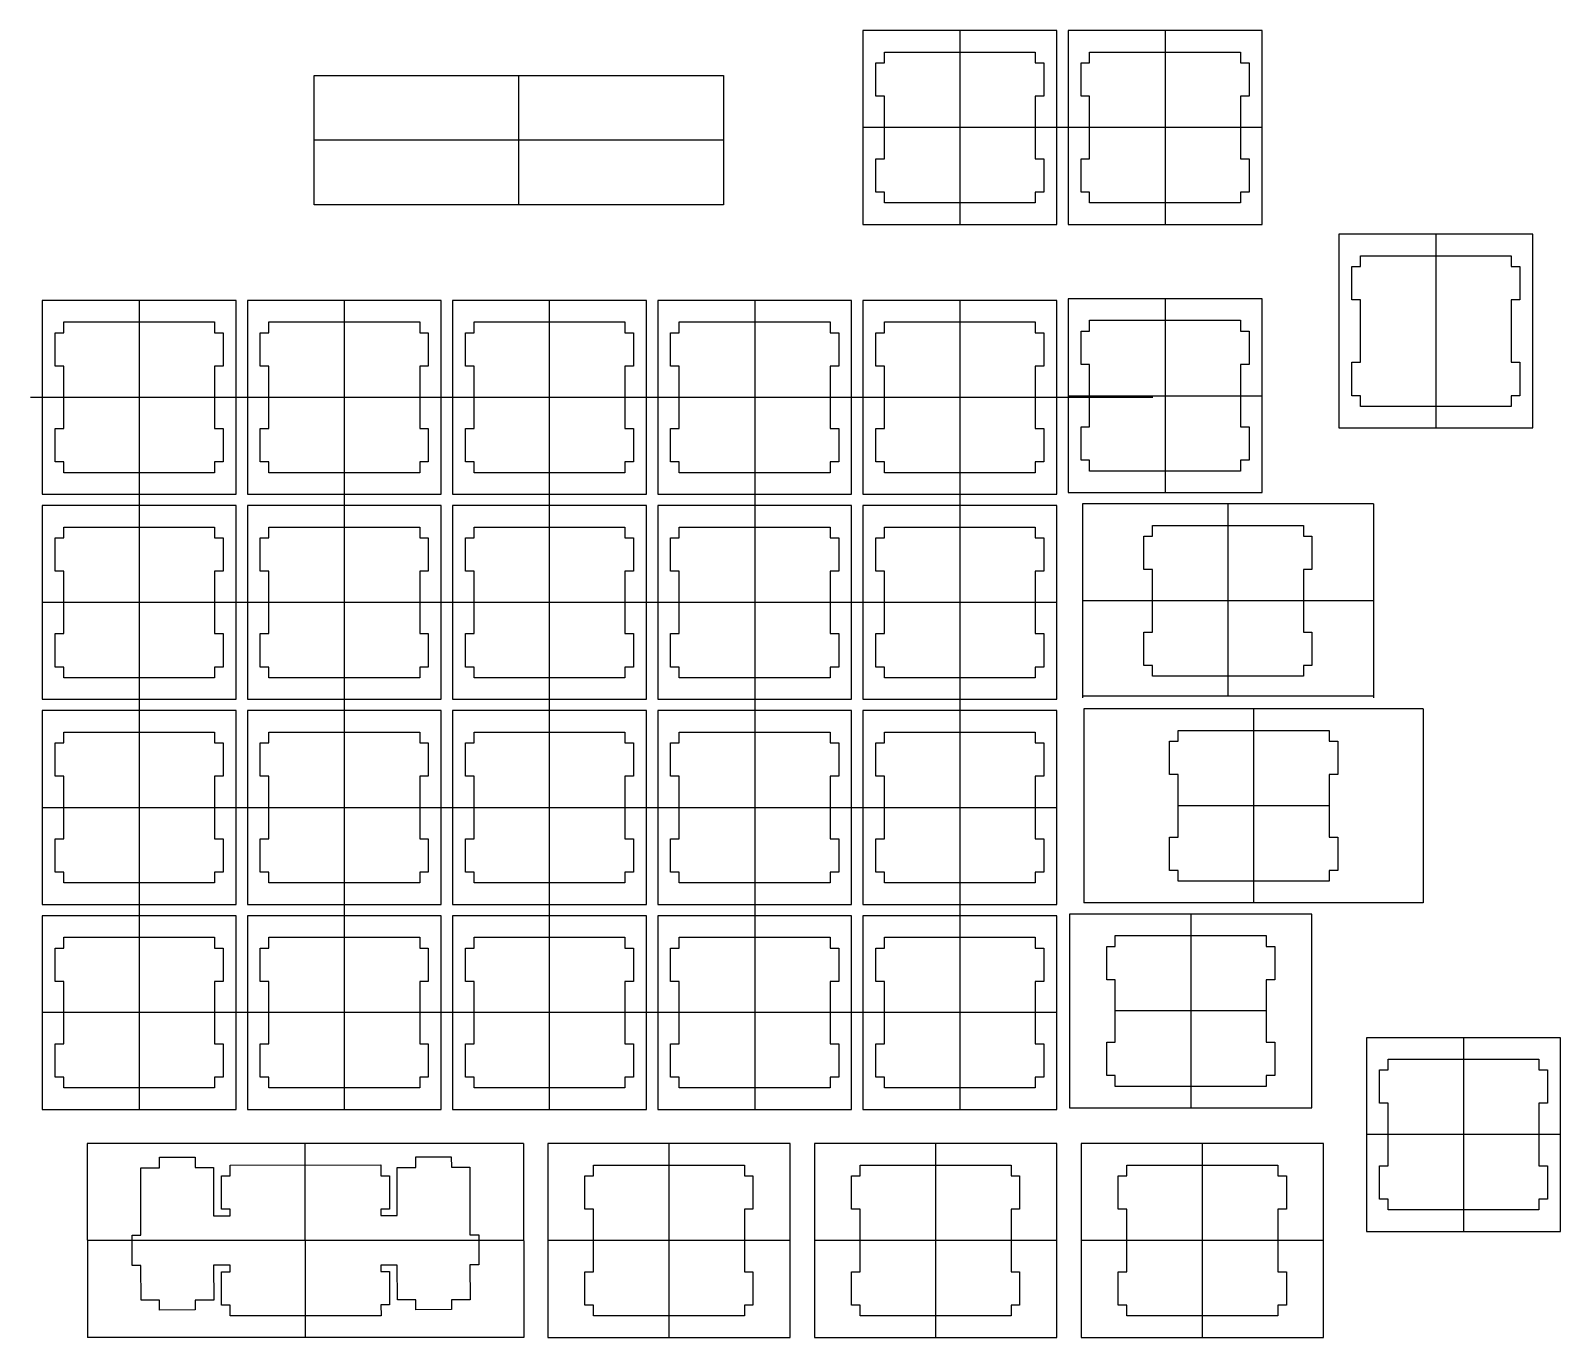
# Model space of a CAD drawing. Header units: millimetres. Extents: x -171 to 282, y -363 to -42.
# Drawn here: x -0.8 to 141.3, y -165.3 to -43.9 of the extents above; entities that cross this region are included whole.
import ezdxf

# ---------------------------------------------------------------- set-up
doc = ezdxf.new("R2010")
doc.units = ezdxf.units.MM
doc.layers.add('livello 1', color=1, linetype='Continuous', lineweight=25, true_color=0xff0000)

msp = doc.modelspace()

# ---------------------------------------------------------------- linework, layer by layer
at = {"layer": 'livello 1'}
for p, q in [((78.51, -46.94), (78.51, -45.94)), ((78.51, -45.94), (92.51, -45.94)), ((92.51, -45.94), (92.51, -46.94)), ((97.56, -46.94), (97.56, -45.94)), ((97.56, -45.94), (111.56, -45.94)), ((111.56, -45.94), (111.56, -46.94)), ((77.71, -50.04), (77.71, -46.94)), ((77.71, -46.94), (78.51, -46.94)), ((92.51, -46.94), (93.31, -46.94)), ((93.31, -46.94), (93.31, -50.04)), ((96.76, -50.04), (96.76, -46.94)), ((96.76, -46.94), (97.56, -46.94)), ((111.56, -46.94), (112.36, -46.94)), ((112.36, -46.94), (112.36, -50.04)), ((78.51, -50.04), (77.71, -50.04)), ((78.51, -55.84), (78.51, -50.04)), ((93.31, -50.04), (92.51, -50.04)), ((92.51, -50.04), (92.51, -55.84)), ((97.56, -50.04), (96.76, -50.04)), ((97.56, -55.84), (97.56, -50.04)), ((112.36, -50.04), (111.56, -50.04)), ((111.56, -50.04), (111.56, -55.84)), ((77.71, -58.94), (77.71, -55.84)), ((77.71, -55.84), (78.51, -55.84)), ((92.51, -55.84), (93.31, -55.84)), ((93.31, -55.84), (93.31, -58.94)), ((96.76, -58.94), (96.76, -55.84)), ((96.76, -55.84), (97.56, -55.84)), ((111.56, -55.84), (112.36, -55.84)), ((112.36, -55.84), (112.36, -58.94)), ((78.51, -58.94), (77.71, -58.94)), ((78.51, -59.94), (78.51, -58.94)), ((93.31, -58.94), (92.51, -58.94)), ((92.51, -58.94), (92.51, -59.94)), ((97.56, -58.94), (96.76, -58.94)), ((97.56, -59.94), (97.56, -58.94)), ((112.36, -58.94), (111.56, -58.94)), ((111.56, -58.94), (111.56, -59.94)), ((92.51, -59.94), (78.51, -59.94)), ((111.56, -59.94), (97.56, -59.94)), ((122.69, -65.85), (122.69, -64.85)), ((122.69, -64.85), (136.69, -64.85)), ((136.69, -64.85), (136.69, -65.85)), ((121.89, -68.95), (121.89, -65.85)), ((121.89, -65.85), (122.69, -65.85)), ((136.69, -65.85), (137.49, -65.85)), ((137.49, -65.85), (137.49, -68.95)), ((122.69, -68.95), (121.89, -68.95)), ((122.69, -74.75), (122.69, -68.95)), ((137.49, -68.95), (136.69, -68.95)), ((136.69, -68.95), (136.69, -74.75)), ((2.31, -72), (2.31, -71)), ((2.31, -71), (16.31, -71)), ((16.31, -71), (16.31, -72)), ((21.36, -72), (21.36, -71)), ((21.36, -71), (35.36, -71)), ((35.36, -71), (35.36, -72)), ((40.41, -72), (40.41, -71)), ((40.41, -71), (54.41, -71)), ((54.41, -71), (54.41, -72)), ((59.46, -72), (59.46, -71)), ((59.46, -71), (73.46, -71)), ((73.46, -71), (73.46, -72)), ((78.51, -72), (78.51, -71)), ((78.51, -71), (92.51, -71)), ((92.51, -71), (92.51, -72)), ((97.56, -71.85), (97.56, -70.85)), ((97.56, -70.85), (111.56, -70.85)), ((111.56, -70.85), (111.56, -71.85)), ((1.51, -75.1), (1.51, -72)), ((1.51, -72), (2.31, -72)), ((16.31, -72), (17.11, -72)), ((17.11, -72), (17.11, -75.1)), ((20.56, -75.1), (20.56, -72)), ((20.56, -72), (21.36, -72)), ((35.36, -72), (36.16, -72)), ((36.16, -72), (36.16, -75.1)), ((39.61, -75.1), (39.61, -72)), ((39.61, -72), (40.41, -72)), ((54.41, -72), (55.21, -72)), ((55.21, -72), (55.21, -75.1)), ((58.66, -75.1), (58.66, -72)), ((58.66, -72), (59.46, -72)), ((73.46, -72), (74.26, -72)), ((74.26, -72), (74.26, -75.1)), ((77.71, -75.1), (77.71, -72)), ((77.71, -72), (78.51, -72)), ((92.51, -72), (93.31, -72)), ((93.31, -72), (93.31, -75.1)), ((96.76, -74.95), (96.76, -71.85)), ((96.76, -71.85), (97.56, -71.85)), ((111.56, -71.85), (112.36, -71.85)), ((112.36, -71.85), (112.36, -74.95)), ((2.31, -75.1), (1.51, -75.1)), ((2.31, -80.9), (2.31, -75.1)), ((17.11, -75.1), (16.31, -75.1)), ((16.31, -75.1), (16.31, -80.9)), ((21.36, -75.1), (20.56, -75.1)), ((21.36, -80.9), (21.36, -75.1)), ((36.16, -75.1), (35.36, -75.1)), ((35.36, -75.1), (35.36, -80.9)), ((40.41, -75.1), (39.61, -75.1)), ((40.41, -80.9), (40.41, -75.1)), ((55.21, -75.1), (54.41, -75.1)), ((54.41, -75.1), (54.41, -80.9)), ((59.46, -75.1), (58.66, -75.1)), ((59.46, -80.9), (59.46, -75.1)), ((74.26, -75.1), (73.46, -75.1)), ((73.46, -75.1), (73.46, -80.9)), ((78.51, -75.1), (77.71, -75.1)), ((78.51, -80.9), (78.51, -75.1)), ((93.31, -75.1), (92.51, -75.1)), ((92.51, -75.1), (92.51, -80.9)), ((97.56, -74.95), (96.76, -74.95)), ((97.56, -80.75), (97.56, -74.95)), ((112.36, -74.95), (111.56, -74.95)), ((111.56, -74.95), (111.56, -80.75)), ((121.89, -77.85), (121.89, -74.75)), ((121.89, -74.75), (122.69, -74.75)), ((136.69, -74.75), (137.49, -74.75)), ((137.49, -74.75), (137.49, -77.85)), ((122.69, -77.85), (121.89, -77.85)), ((122.69, -78.85), (122.69, -77.85)), ((137.49, -77.85), (136.69, -77.85)), ((136.69, -77.85), (136.69, -78.85)), ((136.69, -78.85), (122.69, -78.85)), ((1.51, -84), (1.51, -80.9)), ((1.51, -80.9), (2.31, -80.9)), ((16.31, -80.9), (17.11, -80.9)), ((17.11, -80.9), (17.11, -84)), ((20.56, -84), (20.56, -80.9)), ((20.56, -80.9), (21.36, -80.9)), ((35.36, -80.9), (36.16, -80.9)), ((36.16, -80.9), (36.16, -84)), ((39.61, -84), (39.61, -80.9)), ((39.61, -80.9), (40.41, -80.9)), ((54.41, -80.9), (55.21, -80.9)), ((55.21, -80.9), (55.21, -84)), ((58.66, -84), (58.66, -80.9)), ((58.66, -80.9), (59.46, -80.9)), ((73.46, -80.9), (74.26, -80.9)), ((74.26, -80.9), (74.26, -84)), ((77.71, -84), (77.71, -80.9)), ((77.71, -80.9), (78.51, -80.9)), ((92.51, -80.9), (93.31, -80.9)), ((93.31, -80.9), (93.31, -84)), ((96.76, -83.85), (96.76, -80.75)), ((96.76, -80.75), (97.56, -80.75)), ((111.56, -80.75), (112.36, -80.75)), ((112.36, -80.75), (112.36, -83.85)), ((2.31, -84), (1.51, -84)), ((2.31, -85), (2.31, -84)), ((16.31, -85), (2.31, -85)), ((17.11, -84), (16.31, -84)), ((16.31, -84), (16.31, -85)), ((21.36, -84), (20.56, -84)), ((21.36, -85), (21.36, -84)), ((35.36, -85), (21.36, -85)), ((36.16, -84), (35.36, -84)), ((35.36, -84), (35.36, -85)), ((40.41, -84), (39.61, -84)), ((40.41, -85), (40.41, -84)), ((54.41, -85), (40.41, -85)), ((55.21, -84), (54.41, -84)), ((54.41, -84), (54.41, -85)), ((59.46, -84), (58.66, -84)), ((59.46, -85), (59.46, -84)), ((73.46, -85), (59.46, -85)), ((74.26, -84), (73.46, -84)), ((73.46, -84), (73.46, -85)), ((78.51, -84), (77.71, -84)), ((78.51, -85), (78.51, -84)), ((92.51, -85), (78.51, -85)), ((93.31, -84), (92.51, -84)), ((92.51, -84), (92.51, -85)), ((97.56, -83.85), (96.76, -83.85)), ((97.56, -84.85), (97.56, -83.85)), ((111.56, -84.85), (97.56, -84.85)), ((112.36, -83.85), (111.56, -83.85)), ((111.56, -83.85), (111.56, -84.85)), ((2.31, -91.05), (2.31, -90.05)), ((2.31, -90.05), (16.31, -90.05)), ((16.31, -90.05), (16.31, -91.05)), ((21.36, -91.05), (21.36, -90.05)), ((21.36, -90.05), (35.36, -90.05)), ((35.36, -90.05), (35.36, -91.05)), ((40.41, -91.05), (40.41, -90.05)), ((40.41, -90.05), (54.41, -90.05)), ((54.41, -90.05), (54.41, -91.05)), ((59.46, -91.05), (59.46, -90.05)), ((59.46, -90.05), (73.46, -90.05)), ((73.46, -90.05), (73.46, -91.05)), ((78.51, -91.05), (78.51, -90.05)), ((78.51, -90.05), (92.51, -90.05)), ((92.51, -90.05), (92.51, -91.05)), ((103.4, -90.9), (103.4, -89.9)), ((103.4, -89.9), (117.4, -89.9)), ((117.4, -89.9), (117.4, -90.9)), ((1.51, -94.15), (1.51, -91.05)), ((1.51, -91.05), (2.31, -91.05)), ((16.31, -91.05), (17.11, -91.05)), ((17.11, -91.05), (17.11, -94.15)), ((20.56, -94.15), (20.56, -91.05)), ((20.56, -91.05), (21.36, -91.05)), ((35.36, -91.05), (36.16, -91.05)), ((36.16, -91.05), (36.16, -94.15)), ((39.61, -94.15), (39.61, -91.05)), ((39.61, -91.05), (40.41, -91.05)), ((54.41, -91.05), (55.21, -91.05)), ((55.21, -91.05), (55.21, -94.15)), ((58.66, -94.15), (58.66, -91.05)), ((58.66, -91.05), (59.46, -91.05)), ((73.46, -91.05), (74.26, -91.05)), ((74.26, -91.05), (74.26, -94.15)), ((77.71, -94.15), (77.71, -91.05)), ((77.71, -91.05), (78.51, -91.05)), ((92.51, -91.05), (93.31, -91.05)), ((93.31, -91.05), (93.31, -94.15)), ((102.6, -94), (102.6, -90.9)), ((102.6, -90.9), (103.4, -90.9)), ((117.4, -90.9), (118.2, -90.9)), ((118.2, -90.9), (118.2, -94)), ((2.31, -94.15), (1.51, -94.15)), ((2.31, -99.95), (2.31, -94.15)), ((17.11, -94.15), (16.31, -94.15)), ((16.31, -94.15), (16.31, -99.95)), ((21.36, -94.15), (20.56, -94.15)), ((21.36, -99.95), (21.36, -94.15)), ((36.16, -94.15), (35.36, -94.15)), ((35.36, -94.15), (35.36, -99.95)), ((40.41, -94.15), (39.61, -94.15)), ((40.41, -99.95), (40.41, -94.15)), ((55.21, -94.15), (54.41, -94.15)), ((54.41, -94.15), (54.41, -99.95)), ((59.46, -94.15), (58.66, -94.15)), ((59.46, -99.95), (59.46, -94.15)), ((74.26, -94.15), (73.46, -94.15)), ((73.46, -94.15), (73.46, -99.95)), ((78.51, -94.15), (77.71, -94.15)), ((78.51, -99.95), (78.51, -94.15)), ((93.31, -94.15), (92.51, -94.15)), ((92.51, -94.15), (92.51, -99.95)), ((103.4, -94), (102.6, -94)), ((103.4, -99.8), (103.4, -94)), ((118.2, -94), (117.4, -94)), ((117.4, -94), (117.4, -99.8)), ((1.51, -103.05), (1.51, -99.95)), ((1.51, -99.95), (2.31, -99.95)), ((16.31, -99.95), (17.11, -99.95)), ((17.11, -99.95), (17.11, -103.05)), ((20.56, -103.05), (20.56, -99.95)), ((20.56, -99.95), (21.36, -99.95)), ((35.36, -99.95), (36.16, -99.95)), ((36.16, -99.95), (36.16, -103.05)), ((39.61, -103.05), (39.61, -99.95)), ((39.61, -99.95), (40.41, -99.95)), ((54.41, -99.95), (55.21, -99.95)), ((55.21, -99.95), (55.21, -103.05)), ((58.66, -103.05), (58.66, -99.95)), ((58.66, -99.95), (59.46, -99.95)), ((73.46, -99.95), (74.26, -99.95)), ((74.26, -99.95), (74.26, -103.05)), ((77.71, -103.05), (77.71, -99.95)), ((77.71, -99.95), (78.51, -99.95)), ((92.51, -99.95), (93.31, -99.95)), ((93.31, -99.95), (93.31, -103.05)), ((102.6, -102.9), (102.6, -99.8)), ((102.6, -99.8), (103.4, -99.8)), ((117.4, -99.8), (118.2, -99.8)), ((118.2, -99.8), (118.2, -102.9)), ((2.31, -103.05), (1.51, -103.05)), ((2.31, -104.05), (2.31, -103.05)), ((17.11, -103.05), (16.31, -103.05)), ((16.31, -103.05), (16.31, -104.05)), ((21.36, -103.05), (20.56, -103.05)), ((21.36, -104.05), (21.36, -103.05)), ((36.16, -103.05), (35.36, -103.05)), ((35.36, -103.05), (35.36, -104.05)), ((40.41, -103.05), (39.61, -103.05)), ((40.41, -104.05), (40.41, -103.05)), ((55.21, -103.05), (54.41, -103.05)), ((54.41, -103.05), (54.41, -104.05)), ((59.46, -103.05), (58.66, -103.05)), ((59.46, -104.05), (59.46, -103.05)), ((74.26, -103.05), (73.46, -103.05)), ((73.46, -103.05), (73.46, -104.05)), ((78.51, -103.05), (77.71, -103.05)), ((78.51, -104.05), (78.51, -103.05)), ((93.31, -103.05), (92.51, -103.05)), ((92.51, -103.05), (92.51, -104.05)), ((103.4, -102.9), (102.6, -102.9)), ((103.4, -103.9), (103.4, -102.9)), ((118.2, -102.9), (117.4, -102.9)), ((117.4, -102.9), (117.4, -103.9)), ((16.31, -104.05), (2.31, -104.05)), ((35.36, -104.05), (21.36, -104.05)), ((54.41, -104.05), (40.41, -104.05)), ((73.46, -104.05), (59.46, -104.05)), ((92.51, -104.05), (78.51, -104.05)), ((117.4, -103.9), (103.4, -103.9)), ((2.31, -110.1), (2.31, -109.1)), ((2.31, -109.1), (16.31, -109.1)), ((16.31, -109.1), (16.31, -110.1)), ((21.36, -110.1), (21.36, -109.1)), ((21.36, -109.1), (35.36, -109.1)), ((35.36, -109.1), (35.36, -110.1)), ((40.41, -110.1), (40.41, -109.1)), ((40.41, -109.1), (54.41, -109.1)), ((54.41, -109.1), (54.41, -110.1)), ((59.46, -110.1), (59.46, -109.1)), ((59.46, -109.1), (73.46, -109.1)), ((73.46, -109.1), (73.46, -110.1)), ((78.51, -110.1), (78.51, -109.1)), ((78.51, -109.1), (92.51, -109.1)), ((92.51, -109.1), (92.51, -110.1)), ((105.79, -109.95), (105.79, -108.95)), ((105.79, -108.95), (119.78, -108.95)), ((119.78, -108.95), (119.78, -109.95)), ((1.51, -113.2), (1.51, -110.1)), ((1.51, -110.1), (2.31, -110.1)), ((16.31, -110.1), (17.11, -110.1)), ((17.11, -110.1), (17.11, -113.2)), ((20.56, -113.2), (20.56, -110.1)), ((20.56, -110.1), (21.36, -110.1)), ((35.36, -110.1), (36.16, -110.1)), ((36.16, -110.1), (36.16, -113.2)), ((39.61, -113.2), (39.61, -110.1)), ((39.61, -110.1), (40.41, -110.1)), ((54.41, -110.1), (55.21, -110.1)), ((55.21, -110.1), (55.21, -113.2)), ((58.66, -113.2), (58.66, -110.1)), ((58.66, -110.1), (59.46, -110.1)), ((73.46, -110.1), (74.26, -110.1)), ((74.26, -110.1), (74.26, -113.2)), ((77.71, -113.2), (77.71, -110.1)), ((77.71, -110.1), (78.51, -110.1)), ((92.51, -110.1), (93.31, -110.1)), ((93.31, -110.1), (93.31, -113.2)), ((104.98, -113.05), (104.98, -109.95)), ((104.98, -109.95), (105.79, -109.95)), ((119.78, -109.95), (120.59, -109.95)), ((120.59, -109.95), (120.59, -113.05)), ((2.31, -113.2), (1.51, -113.2)), ((2.31, -119), (2.31, -113.2)), ((17.11, -113.2), (16.31, -113.2)), ((16.31, -113.2), (16.31, -119)), ((21.36, -113.2), (20.56, -113.2)), ((21.36, -119), (21.36, -113.2)), ((36.16, -113.2), (35.36, -113.2)), ((35.36, -113.2), (35.36, -119)), ((40.41, -113.2), (39.61, -113.2)), ((40.41, -119), (40.41, -113.2)), ((55.21, -113.2), (54.41, -113.2)), ((54.41, -113.2), (54.41, -119)), ((59.46, -113.2), (58.66, -113.2)), ((59.46, -119), (59.46, -113.2)), ((74.26, -113.2), (73.46, -113.2)), ((73.46, -113.2), (73.46, -119)), ((78.51, -113.2), (77.71, -113.2)), ((78.51, -119), (78.51, -113.2)), ((93.31, -113.2), (92.51, -113.2)), ((92.51, -113.2), (92.51, -119)), ((105.79, -113.05), (104.98, -113.05)), ((105.79, -118.85), (105.79, -113.05)), ((120.59, -113.05), (119.78, -113.05)), ((119.78, -113.05), (119.78, -118.85)), ((1.51, -122.1), (1.51, -119)), ((1.51, -119), (2.31, -119)), ((16.31, -119), (17.11, -119)), ((17.11, -119), (17.11, -122.1)), ((20.56, -122.1), (20.56, -119)), ((20.56, -119), (21.36, -119)), ((35.36, -119), (36.16, -119)), ((36.16, -119), (36.16, -122.1)), ((39.61, -122.1), (39.61, -119)), ((39.61, -119), (40.41, -119)), ((54.41, -119), (55.21, -119)), ((55.21, -119), (55.21, -122.1)), ((58.66, -122.1), (58.66, -119)), ((58.66, -119), (59.46, -119)), ((73.46, -119), (74.26, -119)), ((74.26, -119), (74.26, -122.1)), ((77.71, -122.1), (77.71, -119)), ((77.71, -119), (78.51, -119)), ((92.51, -119), (93.31, -119)), ((93.31, -119), (93.31, -122.1)), ((104.98, -121.95), (104.98, -118.85)), ((104.98, -118.85), (105.79, -118.85)), ((119.78, -118.85), (120.59, -118.85)), ((120.59, -118.85), (120.59, -121.95)), ((2.31, -122.1), (1.51, -122.1)), ((2.31, -123.1), (2.31, -122.1)), ((17.11, -122.1), (16.31, -122.1)), ((16.31, -122.1), (16.31, -123.1)), ((21.36, -122.1), (20.56, -122.1)), ((21.36, -123.1), (21.36, -122.1)), ((36.16, -122.1), (35.36, -122.1)), ((35.36, -122.1), (35.36, -123.1)), ((40.41, -122.1), (39.61, -122.1)), ((40.41, -123.1), (40.41, -122.1)), ((55.21, -122.1), (54.41, -122.1)), ((54.41, -122.1), (54.41, -123.1)), ((59.46, -122.1), (58.66, -122.1)), ((59.46, -123.1), (59.46, -122.1)), ((74.26, -122.1), (73.46, -122.1)), ((73.46, -122.1), (73.46, -123.1)), ((78.51, -122.1), (77.71, -122.1)), ((78.51, -123.1), (78.51, -122.1)), ((93.31, -122.1), (92.51, -122.1)), ((92.51, -122.1), (92.51, -123.1)), ((105.79, -121.95), (104.98, -121.95)), ((105.79, -122.95), (105.79, -121.95)), ((120.59, -121.95), (119.78, -121.95)), ((119.78, -121.95), (119.78, -122.95)), ((16.31, -123.1), (2.31, -123.1)), ((35.36, -123.1), (21.36, -123.1)), ((54.41, -123.1), (40.41, -123.1)), ((73.46, -123.1), (59.46, -123.1)), ((92.51, -123.1), (78.51, -123.1)), ((119.78, -122.95), (105.79, -122.95)), ((95.69, -126.01), (95.69, -144.01)), ((118.19, -144.01), (118.19, -126.01)), ((1.51, -132.25), (1.51, -129.15)), ((1.51, -129.15), (2.31, -129.15)), ((2.31, -129.15), (2.31, -128.15)), ((2.31, -128.15), (16.31, -128.15)), ((16.31, -128.15), (16.31, -129.15)), ((16.31, -129.15), (17.11, -129.15)), ((17.11, -129.15), (17.11, -132.25)), ((20.56, -132.25), (20.56, -129.15)), ((20.56, -129.15), (21.36, -129.15)), ((21.36, -129.15), (21.36, -128.15)), ((21.36, -128.15), (35.36, -128.15)), ((35.36, -128.15), (35.36, -129.15)), ((35.36, -129.15), (36.16, -129.15)), ((36.16, -129.15), (36.16, -132.25)), ((39.61, -132.25), (39.61, -129.15)), ((39.61, -129.15), (40.41, -129.15)), ((40.41, -129.15), (40.41, -128.15)), ((40.41, -128.15), (54.41, -128.15)), ((54.41, -128.15), (54.41, -129.15)), ((54.41, -129.15), (55.21, -129.15)), ((55.21, -129.15), (55.21, -132.25)), ((58.66, -132.25), (58.66, -129.15)), ((58.66, -129.15), (59.46, -129.15)), ((59.46, -129.15), (59.46, -128.15)), ((59.46, -128.15), (73.46, -128.15)), ((73.46, -128.15), (73.46, -129.15)), ((73.46, -129.15), (74.26, -129.15)), ((74.26, -129.15), (74.26, -132.25)), ((77.71, -132.25), (77.71, -129.15)), ((77.71, -129.15), (78.51, -129.15)), ((78.51, -129.15), (78.51, -128.15)), ((78.51, -128.15), (92.51, -128.15)), ((92.51, -128.15), (92.51, -129.15)), ((92.51, -129.15), (93.31, -129.15)), ((93.31, -129.15), (93.31, -132.25)), ((99.14, -132.1), (99.14, -129)), ((99.14, -129), (99.94, -129)), ((99.94, -129), (99.94, -128)), ((99.94, -128), (113.94, -128)), ((113.94, -128), (113.94, -129)), ((113.94, -129), (114.74, -129)), ((114.74, -129), (114.74, -132.1)), ((2.31, -132.25), (1.51, -132.25)), ((2.31, -138.05), (2.31, -132.25)), ((17.11, -132.25), (16.31, -132.25)), ((16.31, -132.25), (16.31, -138.05)), ((21.36, -132.25), (20.56, -132.25)), ((21.36, -138.05), (21.36, -132.25)), ((36.16, -132.25), (35.36, -132.25)), ((35.36, -132.25), (35.36, -138.05)), ((40.41, -132.25), (39.61, -132.25)), ((40.41, -138.05), (40.41, -132.25)), ((55.21, -132.25), (54.41, -132.25)), ((54.41, -132.25), (54.41, -138.05)), ((59.46, -132.25), (58.66, -132.25)), ((59.46, -138.05), (59.46, -132.25)), ((74.26, -132.25), (73.46, -132.25)), ((73.46, -132.25), (73.46, -138.05)), ((78.51, -132.25), (77.71, -132.25)), ((78.51, -138.05), (78.51, -132.25)), ((93.31, -132.25), (92.51, -132.25)), ((92.51, -132.25), (92.51, -138.05)), ((99.94, -132.1), (99.14, -132.1)), ((99.94, -137.9), (99.94, -132.1)), ((114.74, -132.1), (113.94, -132.1)), ((113.94, -132.1), (113.94, -137.9)), ((1.51, -141.15), (1.51, -138.05)), ((1.51, -138.05), (2.31, -138.05)), ((16.31, -138.05), (17.11, -138.05)), ((17.11, -138.05), (17.11, -141.15)), ((20.56, -141.15), (20.56, -138.05)), ((20.56, -138.05), (21.36, -138.05)), ((35.36, -138.05), (36.16, -138.05)), ((36.16, -138.05), (36.16, -141.15)), ((39.61, -141.15), (39.61, -138.05)), ((39.61, -138.05), (40.41, -138.05)), ((54.41, -138.05), (55.21, -138.05)), ((55.21, -138.05), (55.21, -141.15)), ((58.66, -141.15), (58.66, -138.05)), ((58.66, -138.05), (59.46, -138.05)), ((73.46, -138.05), (74.26, -138.05)), ((74.26, -138.05), (74.26, -141.15)), ((77.71, -141.15), (77.71, -138.05)), ((77.71, -138.05), (78.51, -138.05)), ((92.51, -138.05), (93.31, -138.05)), ((93.31, -138.05), (93.31, -141.15)), ((99.14, -141), (99.14, -137.9)), ((99.14, -137.9), (99.94, -137.9)), ((113.94, -137.9), (114.74, -137.9)), ((114.74, -137.9), (114.74, -141)), ((124.46, -143.57), (124.46, -140.47)), ((124.46, -140.47), (125.26, -140.47)), ((125.26, -140.47), (125.26, -139.47)), ((125.26, -139.47), (139.26, -139.47)), ((139.26, -139.47), (139.26, -140.47)), ((139.26, -140.47), (140.06, -140.47)), ((140.06, -140.47), (140.06, -143.57)), ((2.31, -141.15), (1.51, -141.15)), ((2.31, -142.15), (2.31, -141.15)), ((17.11, -141.15), (16.31, -141.15)), ((16.31, -141.15), (16.31, -142.15)), ((21.36, -141.15), (20.56, -141.15)), ((21.36, -142.15), (21.36, -141.15)), ((36.16, -141.15), (35.36, -141.15)), ((35.36, -141.15), (35.36, -142.15)), ((40.41, -141.15), (39.61, -141.15)), ((40.41, -142.15), (40.41, -141.15)), ((55.21, -141.15), (54.41, -141.15)), ((54.41, -141.15), (54.41, -142.15)), ((59.46, -141.15), (58.66, -141.15)), ((59.46, -142.15), (59.46, -141.15)), ((74.26, -141.15), (73.46, -141.15)), ((73.46, -141.15), (73.46, -142.15)), ((78.51, -141.15), (77.71, -141.15)), ((78.51, -142.15), (78.51, -141.15)), ((93.31, -141.15), (92.51, -141.15)), ((92.51, -141.15), (92.51, -142.15)), ((99.94, -141), (99.14, -141)), ((99.94, -142), (99.94, -141)), ((113.94, -142), (99.94, -142)), ((114.74, -141), (113.94, -141)), ((113.94, -141), (113.94, -142)), ((16.31, -142.15), (2.31, -142.15)), ((35.36, -142.15), (21.36, -142.15)), ((54.41, -142.15), (40.41, -142.15)), ((73.46, -142.15), (59.46, -142.15)), ((92.51, -142.15), (78.51, -142.15)), ((125.26, -143.57), (124.46, -143.57)), ((125.26, -149.37), (125.26, -143.57)), ((140.06, -143.57), (139.26, -143.57)), ((139.26, -143.57), (139.26, -149.37)), ((47.25, -147.32), (47.25, -165.32)), ((69.75, -165.32), (69.75, -147.32)), ((72.01, -147.32), (72.01, -165.32)), ((94.51, -165.32), (94.51, -147.32)), ((96.77, -147.32), (96.77, -165.32)), ((119.27, -165.32), (119.27, -147.32)), ((11.2, -148.58), (14.5, -148.57)), ((11.2, -149.56), (11.2, -148.58)), ((14.5, -148.57), (14.5, -149.55)), ((35, -148.55), (38.29, -148.54)), ((35, -149.53), (35, -148.55)), ((38.29, -148.54), (38.3, -149.52)), ((9.48, -155.83), (9.47, -149.56)), ((9.47, -149.56), (11.2, -149.56)), ((14.5, -149.55), (16.22, -149.55)), ((16.22, -149.55), (16.23, -154.02)), ((16.95, -153.42), (16.95, -150.32)), ((16.95, -150.32), (17.75, -150.32)), ((17.75, -149.32), (31.75, -149.3)), ((17.75, -150.32), (17.75, -149.32)), ((31.75, -149.3), (31.75, -150.3)), ((31.75, -150.3), (32.55, -150.3)), ((32.55, -150.3), (32.55, -153.4)), ((33.28, -154), (33.27, -149.53)), ((33.27, -149.53), (35, -149.53)), ((38.3, -149.52), (40.02, -149.52)), ((40.02, -149.52), (40.03, -155.79)), ((50.7, -153.42), (50.7, -150.32)), ((50.7, -150.32), (51.5, -150.32)), ((51.5, -150.32), (51.5, -149.32)), ((51.5, -149.32), (65.5, -149.32)), ((65.5, -149.32), (65.5, -150.32)), ((65.5, -150.32), (66.3, -150.32)), ((66.3, -150.32), (66.3, -153.42)), ((75.46, -153.42), (75.46, -150.32)), ((75.46, -150.32), (76.26, -150.32)), ((76.26, -150.32), (76.26, -149.32)), ((76.26, -149.32), (90.26, -149.32)), ((90.26, -149.32), (90.26, -150.32)), ((90.26, -150.32), (91.06, -150.32)), ((91.06, -150.32), (91.06, -153.42)), ((100.22, -153.42), (100.22, -150.32)), ((100.22, -150.32), (101.02, -150.32)), ((101.02, -150.32), (101.02, -149.32)), ((101.02, -149.32), (115.02, -149.32)), ((115.02, -149.32), (115.02, -150.32)), ((115.02, -150.32), (115.82, -150.32)), ((115.82, -150.32), (115.82, -153.42)), ((124.46, -152.47), (124.46, -149.37)), ((124.46, -149.37), (125.26, -149.37)), ((139.26, -149.37), (140.06, -149.37)), ((140.06, -149.37), (140.06, -152.47)), ((125.26, -152.47), (124.46, -152.47)), ((125.26, -153.47), (125.26, -152.47)), ((140.06, -152.47), (139.26, -152.47)), ((139.26, -152.47), (139.26, -153.47)), ((16.23, -154.02), (17.75, -154.02)), ((17.75, -153.42), (16.95, -153.42)), ((17.75, -154.02), (17.75, -153.42)), ((32.55, -153.4), (31.75, -153.4)), ((31.75, -153.4), (31.75, -154)), ((31.75, -154), (33.28, -154)), ((51.5, -153.42), (50.7, -153.42)), ((51.5, -159.22), (51.5, -153.42)), ((66.3, -153.42), (65.5, -153.42)), ((65.5, -153.42), (65.5, -159.22)), ((76.26, -153.42), (75.46, -153.42)), ((76.26, -159.22), (76.26, -153.42)), ((91.06, -153.42), (90.26, -153.42)), ((90.26, -153.42), (90.26, -159.22)), ((101.02, -153.42), (100.22, -153.42)), ((101.02, -159.22), (101.02, -153.42)), ((115.82, -153.42), (115.02, -153.42)), ((115.02, -153.42), (115.02, -159.22)), ((139.26, -153.47), (125.26, -153.47)), ((8.66, -158.63), (8.66, -155.83)), ((8.66, -155.83), (9.48, -155.83)), ((40.03, -155.79), (40.86, -155.79)), ((40.86, -155.79), (40.86, -158.59)), ((9.48, -158.63), (8.66, -158.63)), ((9.49, -161.86), (9.48, -158.63)), ((17.76, -158.62), (16.23, -158.62)), ((16.23, -158.62), (16.24, -161.85)), ((17.76, -159.22), (17.76, -158.62)), ((33.28, -158.6), (31.76, -158.6)), ((31.76, -158.6), (31.76, -159.2)), ((33.29, -161.83), (33.28, -158.6)), ((40.86, -158.59), (40.03, -158.59)), ((40.03, -158.59), (40.04, -161.82)), ((16.96, -162.32), (16.96, -159.22)), ((16.96, -159.22), (17.76, -159.22)), ((31.76, -159.2), (32.56, -159.2)), ((32.56, -159.2), (32.56, -162.3)), ((50.7, -162.32), (50.7, -159.22)), ((50.7, -159.22), (51.5, -159.22)), ((65.5, -159.22), (66.3, -159.22)), ((66.3, -159.22), (66.3, -162.32)), ((75.46, -162.32), (75.46, -159.22)), ((75.46, -159.22), (76.26, -159.22)), ((90.26, -159.22), (91.06, -159.22)), ((91.06, -159.22), (91.06, -162.32)), ((100.22, -162.32), (100.22, -159.22)), ((100.22, -159.22), (101.02, -159.22)), ((115.02, -159.22), (115.82, -159.22)), ((115.82, -159.22), (115.82, -162.32)), ((11.21, -161.86), (9.49, -161.86)), ((11.21, -162.78), (11.21, -161.86)), ((16.24, -161.85), (14.51, -161.85)), ((14.51, -161.85), (14.51, -162.77)), ((35.01, -161.83), (33.29, -161.83)), ((35.01, -162.75), (35.01, -161.83)), ((40.04, -161.82), (38.31, -161.82)), ((38.31, -161.82), (38.31, -162.74)), ((14.51, -162.77), (11.21, -162.78)), ((17.76, -162.32), (16.96, -162.32)), ((17.77, -163.32), (17.76, -162.32)), ((31.77, -163.3), (17.77, -163.32)), ((32.56, -162.3), (31.76, -162.3)), ((31.76, -162.3), (31.77, -163.3)), ((38.31, -162.74), (35.01, -162.75)), ((51.5, -162.32), (50.7, -162.32)), ((51.5, -163.32), (51.5, -162.32)), ((65.5, -163.32), (51.5, -163.32)), ((66.3, -162.32), (65.5, -162.32)), ((65.5, -162.32), (65.5, -163.32)), ((76.26, -162.32), (75.46, -162.32)), ((76.26, -163.32), (76.26, -162.32)), ((90.26, -163.32), (76.26, -163.32)), ((91.06, -162.32), (90.26, -162.32)), ((90.26, -162.32), (90.26, -163.32)), ((101.02, -162.32), (100.22, -162.32)), ((101.02, -163.32), (101.02, -162.32)), ((115.02, -163.32), (101.02, -163.32)), ((115.82, -162.32), (115.02, -162.32)), ((115.02, -162.32), (115.02, -163.32))]:
    msp.add_line(p, q, dxfattribs=at)
at = {"layer": 'livello 1', "flags": 128}
for points in [[(76.51, -61.94), (94.51, -61.94), (94.51, -43.94), (76.51, -43.94)], [(95.56, -61.94), (113.56, -61.94), (113.56, -43.94), (95.56, -43.94)], [(120.69, -80.85), (138.69, -80.85), (138.69, -62.85), (120.69, -62.85)], [(0.31, -87), (18.31, -87), (18.31, -69), (0.31, -69)], [(19.36, -87), (37.36, -87), (37.36, -69), (19.36, -69)], [(38.41, -87), (56.41, -87), (56.41, -69), (38.41, -69)], [(57.46, -87), (75.46, -87), (75.46, -69), (57.46, -69)], [(76.51, -87), (94.51, -87), (94.51, -69), (76.51, -69)], [(95.56, -86.85), (113.56, -86.85), (113.56, -68.85), (95.56, -68.85)], [(0.31, -106.05), (18.31, -106.05), (18.31, -88.05), (0.31, -88.05)], [(19.36, -106.05), (37.36, -106.05), (37.36, -88.05), (19.36, -88.05)], [(38.41, -106.05), (56.41, -106.05), (56.41, -88.05), (38.41, -88.05)], [(57.46, -106.05), (75.46, -106.05), (75.46, -88.05), (57.46, -88.05)], [(76.51, -106.05), (94.51, -106.05), (94.51, -88.05), (76.51, -88.05)], [(0.31, -125.1), (18.31, -125.1), (18.31, -107.1), (0.31, -107.1)], [(19.36, -125.1), (37.36, -125.1), (37.36, -107.1), (19.36, -107.1)], [(38.41, -125.1), (56.41, -125.1), (56.41, -107.1), (38.41, -107.1)], [(57.46, -125.1), (75.46, -125.1), (75.46, -107.1), (57.46, -107.1)], [(76.51, -125.1), (94.51, -125.1), (94.51, -107.1), (76.51, -107.1)], [(0.31, -144.15), (18.31, -144.15), (18.31, -126.15), (0.31, -126.15)], [(19.36, -144.15), (37.36, -144.15), (37.36, -126.15), (19.36, -126.15)], [(38.41, -144.15), (56.41, -144.15), (56.41, -126.15), (38.41, -126.15)], [(57.46, -144.15), (75.46, -144.15), (75.46, -126.15), (57.46, -126.15)], [(76.51, -144.15), (94.51, -144.15), (94.51, -126.15), (76.51, -126.15)], [(123.26, -155.47), (141.26, -155.47), (141.26, -137.48), (123.26, -137.48)]]:
    msp.add_lwpolyline(points, close=True, dxfattribs=at)
for points in [[(85.51, -43.94), (85.51, -61.94)], [(104.56, -43.94), (104.56, -61.94)], [(63.55, -60.12), (25.55, -60.12), (25.55, -48.12), (63.55, -48.12), (63.55, -60.12)], [(44.55, -60.12), (44.55, -48.12)], [(113.56, -52.94), (76.51, -52.94)], [(63.55, -54.12), (25.55, -54.12)], [(129.69, -62.85), (129.69, -80.85)], [(9.31, -69), (9.31, -144.15)], [(28.36, -69), (28.36, -144.15)], [(47.41, -144.15), (47.41, -69)], [(66.46, -69), (66.46, -144.15)], [(85.51, -69), (85.51, -144.15)], [(104.56, -68.85), (104.56, -86.85)], [(-0.76, -78), (103.44, -78)], [(95.56, -77.85), (113.56, -77.85)], [(96.9, -87.9), (96.9, -105.9)], [(123.9, -87.9), (96.9, -87.9)], [(110.4, -87.9), (110.4, -105.74)], [(123.9, -87.9), (123.9, -105.9)], [(94.51, -97.05), (0.31, -97.05)], [(123.9, -96.9), (96.9, -96.9)], [(96.9, -105.74), (123.9, -105.74)], [(97.03, -106.95), (97.03, -124.95)], [(128.53, -106.95), (97.03, -106.95)], [(112.78, -106.95), (112.78, -124.95)], [(128.53, -106.95), (128.53, -124.95)], [(0.31, -116.1), (94.51, -116.1)], [(119.78, -115.95), (105.79, -115.95)], [(128.53, -124.95), (97.03, -124.95)], [(118.19, -126.01), (95.69, -126.01)], [(106.94, -126), (106.94, -144)], [(94.51, -135.15), (0.31, -135.15)], [(113.94, -135), (99.94, -135)], [(132.26, -137.48), (132.26, -155.47)], [(95.69, -144.01), (118.19, -144.01)], [(4.49, -147.32), (4.52, -165.32)], [(44.99, -147.32), (4.49, -147.32)], [(24.77, -165.32), (24.74, -147.32)], [(44.99, -147.32), (45.02, -165.32)], [(69.75, -147.32), (47.25, -147.32)], [(58.5, -147.32), (58.5, -165.32)], [(94.51, -147.32), (72.01, -147.32)], [(83.26, -147.32), (83.26, -165.32)], [(119.27, -147.32), (96.77, -147.32)], [(108.02, -147.32), (108.02, -165.32)], [(141.26, -146.47), (123.26, -146.47)], [(45.01, -156.32), (4.51, -156.32)], [(69.75, -156.32), (47.25, -156.32)], [(94.51, -156.32), (72.01, -156.32)], [(119.27, -156.32), (96.77, -156.32)], [(45.02, -165.32), (4.52, -165.32)], [(47.25, -165.32), (69.75, -165.32)], [(72.01, -165.32), (94.51, -165.32)], [(96.77, -165.32), (119.27, -165.32)]]:
    msp.add_lwpolyline(points, dxfattribs=at)

doc.saveas('drawing.dxf')
